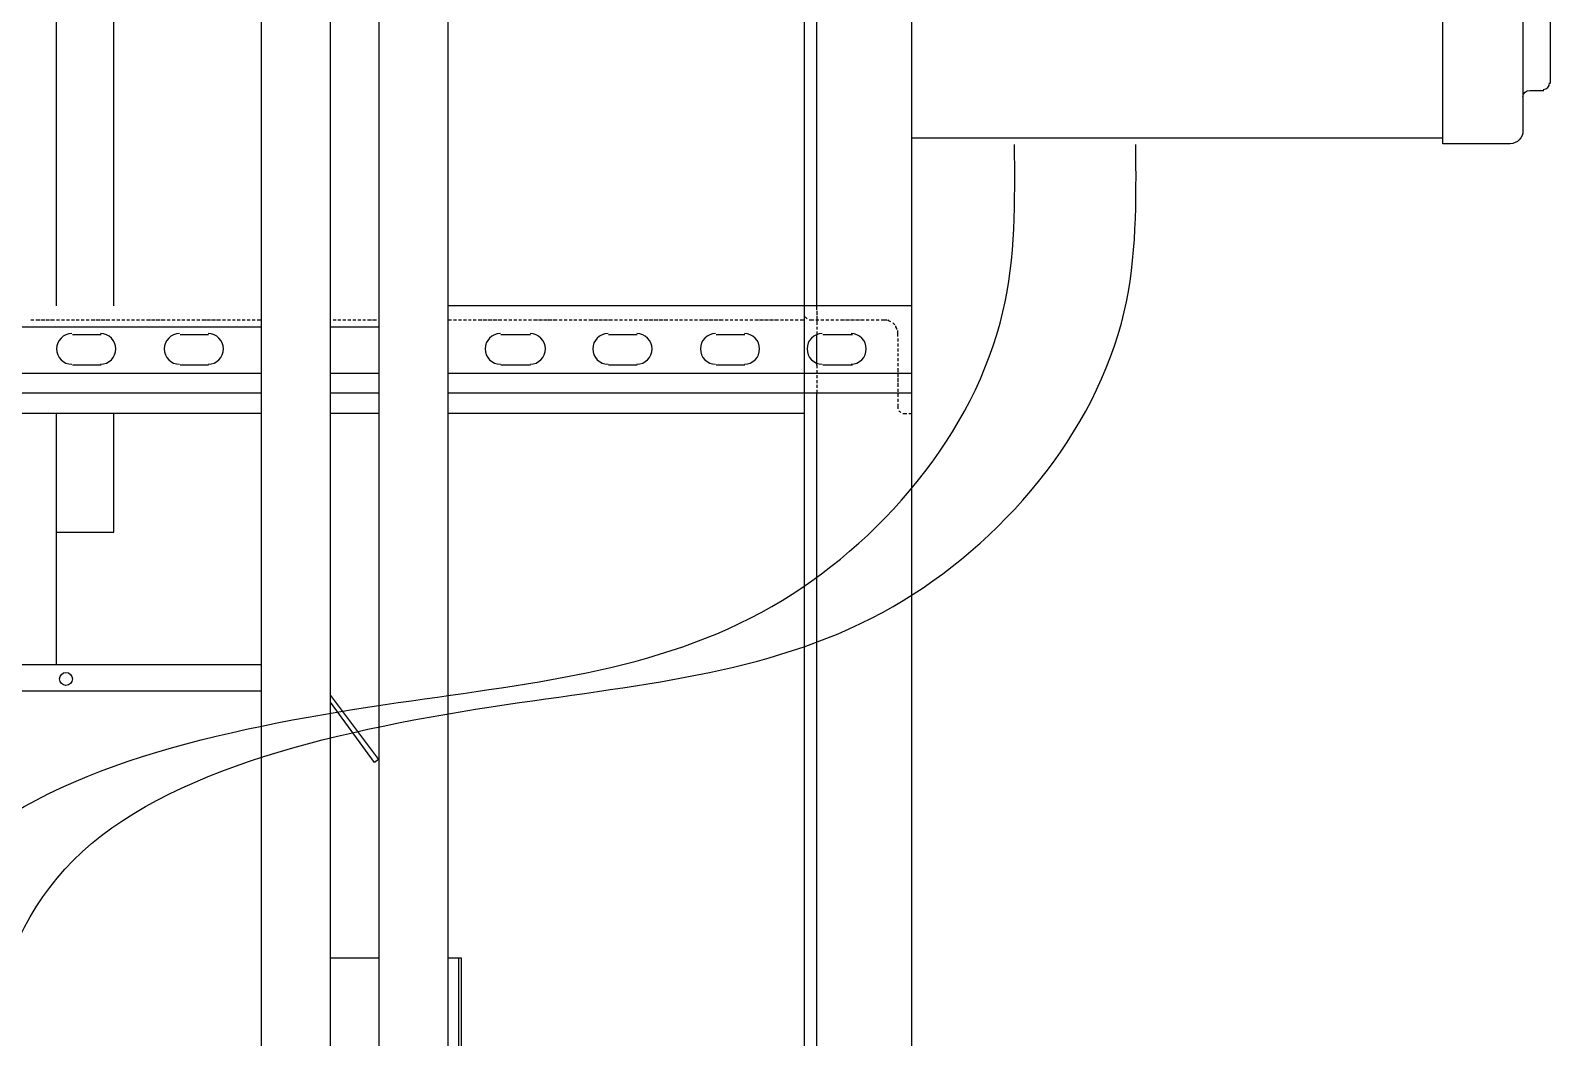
# Model space of a CAD drawing. Header units: feet. Extents: x -159 to 1687, y 0 to 1556.
# Drawn here: x 1332.07 to 1360.41, y 1032.02 to 1050.79 of the extents above; entities that cross this region are included whole.
import ezdxf

# ---------------------------------------------------------------- set-up
doc = ezdxf.new("R2010")
doc.units = ezdxf.units.FT
doc.header["$MEASUREMENT"] = 0
for name, color, linetype in [('G-ANNO-TEXT', 1, 'Continuous'), ('PDF8_LP_OBJ-Hidden', 7, 'Continuous'), ('PDF8_LP_OBJ-Misc', 7, 'Continuous')]:
    doc.layers.add(name, color=color, linetype=linetype)

msp = doc.modelspace()

# ---------------------------------------------------------------- linework, layer by layer
at = {"layer": 'G-ANNO-TEXT'}
for points in [[(1330.39041, 1009.92973), (1330.39041, 1018.64412), (1330.60575, 1035.31979), (1338.68036, 1038.22458), (1345.89372, 1040.05353), (1350.20019, 1045.54037), (1350.4155, 1048.66033)], [(1332.65128, 1009.92973), (1332.65128, 1018.64412), (1332.86662, 1035.31979), (1340.94123, 1038.22458), (1348.15459, 1040.05353), (1352.46106, 1045.54037), (1352.67637, 1048.66033)]]:
    msp.add_spline(points, degree=3, dxfattribs=at)
at = {"layer": 'PDF8_LP_OBJ-Hidden', "lineweight": 25}
for points in [[(1346.52944, 1045.65224), (1346.49262, 1045.65224), (1346.49262, 1045.59701)], [(1346.49262, 1045.56019), (1346.49262, 1045.48656)], [(1346.6399, 1045.65224), (1346.56626, 1045.65224)], [(1346.73195, 1045.5786), (1346.73195, 1045.65224), (1346.65831, 1045.65224)], [(1346.73195, 1045.56019), (1346.73195, 1045.48656)], [(1346.82399, 1045.65224), (1346.75036, 1045.65224)], [(1346.91604, 1045.65224), (1346.8424, 1045.65224)], [(1347.00809, 1045.65224), (1346.95286, 1045.65224)], [(1347.10013, 1045.65224), (1347.04491, 1045.65224)], [(1347.19218, 1045.65224), (1347.13695, 1045.65224)], [(1347.28423, 1045.65224), (1347.229, 1045.65224)], [(1347.37628, 1045.65224), (1347.32105, 1045.65224)], [(1347.46832, 1045.65224), (1347.41309, 1045.65224)], [(1347.56037, 1045.65224), (1347.50514, 1045.65224)], [(1347.67083, 1045.65224), (1347.59719, 1045.65224)], [(1347.76287, 1045.65224), (1347.68924, 1045.65224)], [(1347.85492, 1045.65224), (1347.78128, 1045.65224)], [(1347.94697, 1045.65224), (1347.87333, 1045.65224)], [(1348.03902, 1045.65224), (1347.98379, 1045.65224)], [(1348.13106, 1045.65224), (1348.07583, 1045.65224)], [(1348.22311, 1045.65224), (1348.16788, 1045.65224)], [(1348.31516, 1045.65224), (1348.25993, 1045.65224)], [(1348.4072, 1045.65224), (1348.35198, 1045.65224)], [(1348.49925, 1045.59701), (1348.49925, 1045.65224), (1348.44402, 1045.65224)], [(1348.49925, 1045.50497), (1348.49925, 1045.5786)], [(1332.07804, 1045.39451), (1332.13327, 1045.39451)], [(1332.17009, 1045.39451), (1332.24373, 1045.39451)], [(1332.26214, 1045.39451), (1332.33578, 1045.39451)], [(1332.35419, 1045.39451), (1332.42782, 1045.39451)], [(1332.44623, 1045.39451), (1332.51987, 1045.39451)], [(1332.55669, 1045.39451), (1332.61192, 1045.39451)], [(1332.64874, 1045.39451), (1332.70396, 1045.39451)], [(1332.74078, 1045.39451), (1332.79601, 1045.39451)], [(1332.83283, 1045.39451), (1332.88806, 1045.39451)], [(1332.92488, 1045.39451), (1332.98011, 1045.39451)], [(1333.01692, 1045.39451), (1333.07215, 1045.39451)], [(1333.10897, 1045.39451), (1333.1642, 1045.39451)], [(1333.20102, 1045.39451), (1333.27466, 1045.39451)], [(1333.29307, 1045.39451), (1333.3667, 1045.39451)], [(1333.38511, 1045.39451), (1333.45875, 1045.39451)], [(1333.47716, 1045.39451), (1333.5508, 1045.39451)], [(1333.58762, 1045.39451), (1333.64284, 1045.39451)], [(1333.67966, 1045.39451), (1333.73489, 1045.39451)], [(1333.77171, 1045.39451), (1333.82694, 1045.39451)], [(1333.86376, 1045.39451), (1333.91899, 1045.39451)], [(1333.95581, 1045.39451), (1334.01103, 1045.39451)], [(1334.04785, 1045.39451), (1334.10308, 1045.39451)], [(1334.1399, 1045.39451), (1334.19513, 1045.39451)], [(1334.23195, 1045.39451), (1334.30558, 1045.39451)], [(1334.32399, 1045.39451), (1334.39763, 1045.39451)], [(1334.41604, 1045.39451), (1334.48968, 1045.39451)], [(1334.50809, 1045.39451), (1334.58173, 1045.39451)], [(1334.61854, 1045.39451), (1334.67377, 1045.39451)], [(1334.71059, 1045.39451), (1334.76582, 1045.39451)], [(1334.80264, 1045.39451), (1334.85787, 1045.39451)], [(1334.89469, 1045.39451), (1334.94991, 1045.39451)], [(1334.98673, 1045.39451), (1335.04196, 1045.39451)], [(1335.07878, 1045.39451), (1335.13401, 1045.39451)], [(1335.17083, 1045.39451), (1335.22606, 1045.39451)], [(1335.26287, 1045.39451), (1335.33651, 1045.39451)], [(1335.35492, 1045.39451), (1335.42856, 1045.39451)], [(1335.44697, 1045.39451), (1335.52061, 1045.39451)], [(1335.53902, 1045.39451), (1335.61265, 1045.39451)], [(1335.64947, 1045.39451), (1335.7047, 1045.39451)], [(1335.74152, 1045.39451), (1335.79675, 1045.39451)], [(1335.83357, 1045.39451), (1335.88879, 1045.39451)], [(1335.92561, 1045.39451), (1335.98084, 1045.39451)], [(1336.01766, 1045.39451), (1336.07289, 1045.39451)], [(1336.10971, 1045.39451), (1336.16494, 1045.39451)], [(1336.20176, 1045.39451), (1336.25698, 1045.39451)], [(1336.2938, 1045.39451), (1336.36744, 1045.39451)], [(1337.71133, 1045.39451), (1337.76656, 1045.39451)], [(1337.80337, 1045.39451), (1337.8586, 1045.39451)], [(1337.89542, 1045.39451), (1337.95065, 1045.39451)], [(1337.98747, 1045.39451), (1338.0427, 1045.39451)], [(1338.07952, 1045.39451), (1338.13474, 1045.39451)], [(1338.17156, 1045.39451), (1338.22679, 1045.39451)], [(1338.26361, 1045.39451), (1338.31884, 1045.39451)], [(1338.35566, 1045.39451), (1338.4293, 1045.39451)], [(1338.4477, 1045.39451), (1338.52134, 1045.39451)], [(1339.86523, 1045.39451), (1339.92046, 1045.39451)], [(1339.95728, 1045.39451), (1340.01251, 1045.39451)], [(1340.04932, 1045.39451), (1340.10455, 1045.39451)], [(1340.14137, 1045.39451), (1340.1966, 1045.39451)], [(1340.23342, 1045.39451), (1340.28865, 1045.39451)], [(1340.32547, 1045.39451), (1340.38069, 1045.39451)], [(1340.41751, 1045.39451), (1340.49115, 1045.39451)], [(1340.50956, 1045.39451), (1340.5832, 1045.39451)], [(1340.60161, 1045.39451), (1340.67525, 1045.39451)], [(1340.69365, 1045.39451), (1340.76729, 1045.39451)], [(1340.7857, 1045.39451), (1340.85934, 1045.39451)], [(1340.89616, 1045.39451), (1340.95139, 1045.39451)], [(1340.98821, 1045.39451), (1341.04343, 1045.39451)], [(1341.08025, 1045.39451), (1341.13548, 1045.39451)], [(1341.1723, 1045.39451), (1341.22753, 1045.39451)], [(1341.26435, 1045.39451), (1341.31958, 1045.39451)], [(1341.35639, 1045.39451), (1341.41162, 1045.39451)], [(1341.44844, 1045.39451), (1341.52208, 1045.39451)], [(1341.54049, 1045.39451), (1341.61413, 1045.39451)], [(1341.63254, 1045.39451), (1341.70617, 1045.39451)], [(1341.72458, 1045.39451), (1341.79822, 1045.39451)], [(1341.81663, 1045.39451), (1341.89027, 1045.39451)], [(1341.92709, 1045.39451), (1341.98231, 1045.39451)], [(1342.01913, 1045.39451), (1342.07436, 1045.39451)], [(1342.11118, 1045.39451), (1342.16641, 1045.39451)], [(1342.20323, 1045.39451), (1342.25846, 1045.39451)], [(1342.29527, 1045.39451), (1342.3505, 1045.39451)], [(1342.38732, 1045.39451), (1342.44255, 1045.39451)], [(1342.47937, 1045.39451), (1342.55301, 1045.39451)], [(1342.57142, 1045.39451), (1342.64505, 1045.39451)], [(1342.66346, 1045.39451), (1342.7371, 1045.39451)], [(1342.75551, 1045.39451), (1342.82915, 1045.39451)], [(1342.84756, 1045.39451), (1342.9212, 1045.39451)], [(1342.95801, 1045.39451), (1343.01324, 1045.39451)], [(1343.05006, 1045.39451), (1343.10529, 1045.39451)], [(1343.14211, 1045.39451), (1343.19734, 1045.39451)], [(1343.23416, 1045.39451), (1343.28938, 1045.39451)], [(1343.3262, 1045.39451), (1343.38143, 1045.39451)], [(1343.41825, 1045.39451), (1343.47348, 1045.39451)], [(1343.5103, 1045.39451), (1343.58393, 1045.39451)], [(1343.60234, 1045.39451), (1343.67598, 1045.39451)], [(1343.69439, 1045.39451), (1343.76803, 1045.39451)], [(1343.78644, 1045.39451), (1343.86008, 1045.39451)], [(1343.87849, 1045.39451), (1343.95212, 1045.39451)], [(1343.98894, 1045.39451), (1344.04417, 1045.39451)], [(1344.08099, 1045.39451), (1344.13622, 1045.39451)], [(1344.17304, 1045.39451), (1344.22826, 1045.39451)], [(1344.26508, 1045.39451), (1344.32031, 1045.39451)], [(1344.35713, 1045.39451), (1344.41236, 1045.39451)], [(1344.44918, 1045.39451), (1344.50441, 1045.39451)], [(1344.54122, 1045.39451), (1344.61486, 1045.39451)], [(1344.63327, 1045.39451), (1344.70691, 1045.39451)], [(1344.72532, 1045.39451), (1344.79896, 1045.39451)], [(1344.81737, 1045.39451), (1344.891, 1045.39451)], [(1344.90941, 1045.39451), (1344.98305, 1045.39451)], [(1345.01987, 1045.39451), (1345.0751, 1045.39451)], [(1345.11192, 1045.39451), (1345.16715, 1045.39451)], [(1345.20396, 1045.39451), (1345.25919, 1045.39451)], [(1345.29601, 1045.39451), (1345.35124, 1045.39451)], [(1345.38806, 1045.39451), (1345.44329, 1045.39451)], [(1345.48011, 1045.39451), (1345.53533, 1045.39451)], [(1345.57215, 1045.39451), (1345.64579, 1045.39451)], [(1345.6642, 1045.39451), (1345.73784, 1045.39451)], [(1345.75625, 1045.39451), (1345.82988, 1045.39451)], [(1345.84829, 1045.39451), (1345.92193, 1045.39451)], [(1345.94034, 1045.39451), (1346.01398, 1045.39451)], [(1346.0508, 1045.39451), (1346.10603, 1045.39451)], [(1346.14284, 1045.39451), (1346.19807, 1045.39451)], [(1346.23489, 1045.39451), (1346.29012, 1045.39451)], [(1346.32694, 1045.39451), (1346.38217, 1045.39451)], [(1346.41899, 1045.39451), (1346.49262, 1045.39451)], [(1346.51103, 1045.44974), (1346.54785, 1045.41292)], [(1346.58467, 1045.39451), (1346.67672, 1045.39451)], [(1346.71354, 1045.39451), (1346.76877, 1045.39451)], [(1346.73195, 1045.46815), (1346.73195, 1045.39451)], [(1346.73195, 1045.3761), (1346.73195, 1045.30246)], [(1346.73195, 1045.26564), (1346.73195, 1045.21042)], [(1346.80558, 1045.39451), (1346.86081, 1045.39451)], [(1346.89763, 1045.39451), (1346.95286, 1045.39451)], [(1346.98968, 1045.39451), (1347.04491, 1045.39451)], [(1347.08173, 1045.39451), (1347.13695, 1045.39451)], [(1347.17377, 1045.39451), (1347.24741, 1045.39451)], [(1347.26582, 1045.39451), (1347.33946, 1045.39451)], [(1347.35787, 1045.39451), (1347.4315, 1045.39451)], [(1347.44991, 1045.39451), (1347.52355, 1045.39451)], [(1347.54196, 1045.39451), (1347.6156, 1045.39451)], [(1347.65242, 1045.39451), (1347.70765, 1045.39451)], [(1347.74446, 1045.39451), (1347.79969, 1045.39451)], [(1347.83651, 1045.39451), (1347.89174, 1045.39451)], [(1347.92856, 1045.39451), (1348.03902, 1045.39451)], [(1348.11265, 1045.35769), (1348.07583, 1045.3761), (1348.05742, 1045.39451)], [(1348.18629, 1045.30246), (1348.14947, 1045.33928)], [(1348.22311, 1045.21042), (1348.22311, 1045.22883), (1348.2047, 1045.26564), (1348.2047, 1045.28405)], [(1348.49925, 1045.41292), (1348.49925, 1045.46815)], [(1348.49925, 1045.32087), (1348.49925, 1045.3761)], [(1348.49925, 1045.22883), (1348.49925, 1045.28405)], [(1346.73195, 1045.1736), (1346.73195, 1045.11837)], [(1348.24152, 1045.08155), (1348.24152, 1045.19201)], [(1348.24152, 1045.04473), (1348.24152, 1044.9895)], [(1348.24152, 1044.95268), (1348.24152, 1044.89746)], [(1348.49925, 1045.13678), (1348.49925, 1045.19201)], [(1348.49925, 1045.04473), (1348.49925, 1045.09996)], [(1348.49925, 1044.95268), (1348.49925, 1045.00791)], [(1348.24152, 1044.86064), (1348.24152, 1044.80541)], [(1348.24152, 1044.76859), (1348.24152, 1044.71336)], [(1348.24152, 1044.67654), (1348.24152, 1044.62131)], [(1348.49925, 1044.84223), (1348.49925, 1044.91586)], [(1348.49925, 1044.75018), (1348.49925, 1044.82382)], [(1348.49925, 1044.65813), (1348.49925, 1044.73177)], [(1346.73195, 1044.54768), (1346.73195, 1044.49245)], [(1346.73195, 1044.45563), (1346.73195, 1044.4004)], [(1348.24152, 1044.5845), (1348.24152, 1044.52927)], [(1348.24152, 1044.49245), (1348.24152, 1044.41881)], [(1348.24152, 1044.4004), (1348.24152, 1044.32676)], [(1348.49925, 1044.56609), (1348.49925, 1044.63972)], [(1348.49925, 1044.47404), (1348.49925, 1044.54768)], [(1348.49925, 1044.38199), (1348.49925, 1044.43722)], [(1346.73195, 1044.36358), (1346.73195, 1044.30835)], [(1346.73195, 1044.27154), (1346.73195, 1044.21631)], [(1346.73195, 1044.17949), (1346.73195, 1044.12426)], [(1348.24152, 1044.30835), (1348.24152, 1044.23472)], [(1348.24152, 1044.21631), (1348.24152, 1044.14267)], [(1348.24152, 1044.10585), (1348.24152, 1044.05062)], [(1348.49925, 1044.28994), (1348.49925, 1044.34517)], [(1348.49925, 1044.1979), (1348.49925, 1044.25313)], [(1348.49925, 1044.10585), (1348.49925, 1044.16108)], [(1346.73195, 1044.08744), (1346.73195, 1044.03221)], [(1348.24152, 1044.0138), (1348.24152, 1043.95857)], [(1348.24152, 1043.92176), (1348.24152, 1043.86653)], [(1348.24152, 1043.82971), (1348.24152, 1043.73766)], [(1348.49925, 1044.0138), (1348.49925, 1044.06903)], [(1348.49925, 1043.92176), (1348.49925, 1043.97698)], [(1348.49925, 1043.8113), (1348.49925, 1043.88494)], [(1348.25993, 1043.70084), (1348.27834, 1043.68243), (1348.29675, 1043.66402)], [(1348.33357, 1043.64561), (1348.4072, 1043.64561)], [(1348.44402, 1043.64561), (1348.49925, 1043.64561), (1348.49925, 1043.70084)], [(1348.49925, 1043.71925), (1348.49925, 1043.79289)]]:
    msp.add_lwpolyline(points, dxfattribs=at)
at = {"layer": 'PDF8_LP_OBJ-Misc', "lineweight": 25}
msp.add_line((1336.37667, 1043.64561), (1323.24435, 1043.64561), dxfattribs=at)
for points in [[(1346.49262, 1064.02485), (1346.49262, 1009.66182), (1348.49925, 1009.66182), (1348.49925, 1085.63751)], [(1360.41015, 1049.79775), (1360.41015, 1073.61955)], [(1332.55669, 1045.65224), (1332.55669, 1064.02485)], [(1333.62444, 1045.65224), (1333.62444, 1064.02485)], [(1346.73195, 1045.65224), (1346.73195, 1064.02485)], [(1336.37667, 1009.72871), (1336.37667, 1056.8523)], [(1337.66533, 1009.7204), (1337.66533, 1056.8523)], [(1338.57116, 1009.72871), (1338.57116, 1056.8523)], [(1339.85982, 1009.7204), (1339.85982, 1056.8523)], [(1348.49925, 1048.78524), (1358.40352, 1048.78524)], [(1348.49925, 1045.65224), (1339.85982, 1045.65224)], [(1323.24435, 1045.26564), (1336.37667, 1045.26564)], [(1337.66533, 1045.26564), (1338.57116, 1045.26564)], [(1332.85124, 1045.11837), (1333.38511, 1045.11837)], [(1334.85787, 1045.11837), (1335.39174, 1045.11837)], [(1340.84093, 1045.11837), (1341.39321, 1045.11837)], [(1342.84756, 1045.11837), (1343.38143, 1045.11837)], [(1344.85418, 1045.11837), (1345.38806, 1045.11837)], [(1346.73195, 1044.54768), (1346.73195, 1045.11837)], [(1346.8424, 1045.11837), (1347.39469, 1045.11837)], [(1323.24435, 1044.4004), (1336.37667, 1044.4004)], [(1333.38511, 1044.54768), (1332.85124, 1044.54768)], [(1335.39174, 1044.54768), (1334.85787, 1044.54768)], [(1337.66533, 1044.4004), (1338.57116, 1044.4004)], [(1339.85982, 1044.4004), (1348.49925, 1044.4004)], [(1341.39321, 1044.54768), (1340.84093, 1044.54768)], [(1343.38143, 1044.54768), (1342.84756, 1044.54768)], [(1345.38806, 1044.54768), (1344.85418, 1044.54768)], [(1347.39469, 1044.54768), (1346.8424, 1044.54768)], [(1323.24435, 1044.03221), (1336.37667, 1044.03221)], [(1337.66533, 1044.03221), (1338.57116, 1044.03221)], [(1339.85982, 1044.03221), (1348.49925, 1044.03221)], [(1346.73195, 1009.66182), (1346.73195, 1044.03221)], [(1332.55669, 1041.43648), (1333.62444, 1041.43648), (1333.62444, 1043.64561)], [(1332.55669, 1038.96962), (1332.55669, 1043.64561)], [(1338.57116, 1043.64561), (1337.66533, 1043.64561)], [(1346.49262, 1043.64561), (1339.85982, 1043.64561)], [(1323.24435, 1038.96962), (1336.37667, 1038.96962)], [(1336.37667, 1038.47257), (1323.24435, 1038.47257)], [(1337.66533, 1038.39275), (1338.55816, 1037.20232), (1338.48452, 1037.14709), (1337.66533, 1038.26745)], [(1338.57116, 1033.50202), (1337.66533, 1033.50202)], [(1339.85982, 1018.21471), (1340.10455, 1018.40629), (1340.10455, 1033.50202), (1339.85982, 1033.50202)], [(1340.04932, 1033.50202), (1340.04932, 1018.40629), (1340.10455, 1018.40629)]]:
    msp.add_lwpolyline(points, dxfattribs=at)
for points in [[(1359.64616, 1074.76093, -0.41421333), (1359.89469, 1074.5032), (1359.89469, 1048.92331, -0.41421333), (1359.65536, 1048.67478), (1358.40352, 1048.67478), (1358.40352, 1074.74253), (1359.65536, 1074.74253)], [(1359.89469, 1049.54923, -0.41421346), (1360.02355, 1049.66889), (1360.28128, 1049.66889)]]:
    msp.add_lwpolyline(points, format="xyb", dxfattribs=at)
msp.add_circle((1332.73158, 1038.70268), 0.11966, dxfattribs=at)
for centre, radius, start, end in [((1360.27208, 1049.80696), 0.11966, 270.00001, 359.99999), ((1332.84204, 1044.85143), 0.28535, 90.208761, 269.791239), ((1333.37591, 1044.85143), 0.28535, 270.208761, 89.791239), ((1334.84866, 1044.85143), 0.28535, 90.208761, 269.791239), ((1335.38254, 1044.85143), 0.28535, 270.208761, 89.791239), ((1340.83173, 1044.85143), 0.28535, 90.208761, 269.791239), ((1341.38401, 1044.85143), 0.28535, 270.208761, 89.791239), ((1342.83835, 1044.85143), 0.28535, 90.208761, 269.791239), ((1343.37223, 1044.85143), 0.28535, 270.208761, 89.791239), ((1344.84498, 1044.85143), 0.28535, 90.208761, 269.791239), ((1345.37885, 1044.85143), 0.28535, 270.208761, 89.791239), ((1346.8332, 1044.85143), 0.28535, 90.208761, 269.791239), ((1347.36707, 1044.85143), 0.28535, 270.208761, 89.791239)]:
    msp.add_arc(centre, radius, start, end, dxfattribs=at)

doc.saveas('drawing.dxf')
